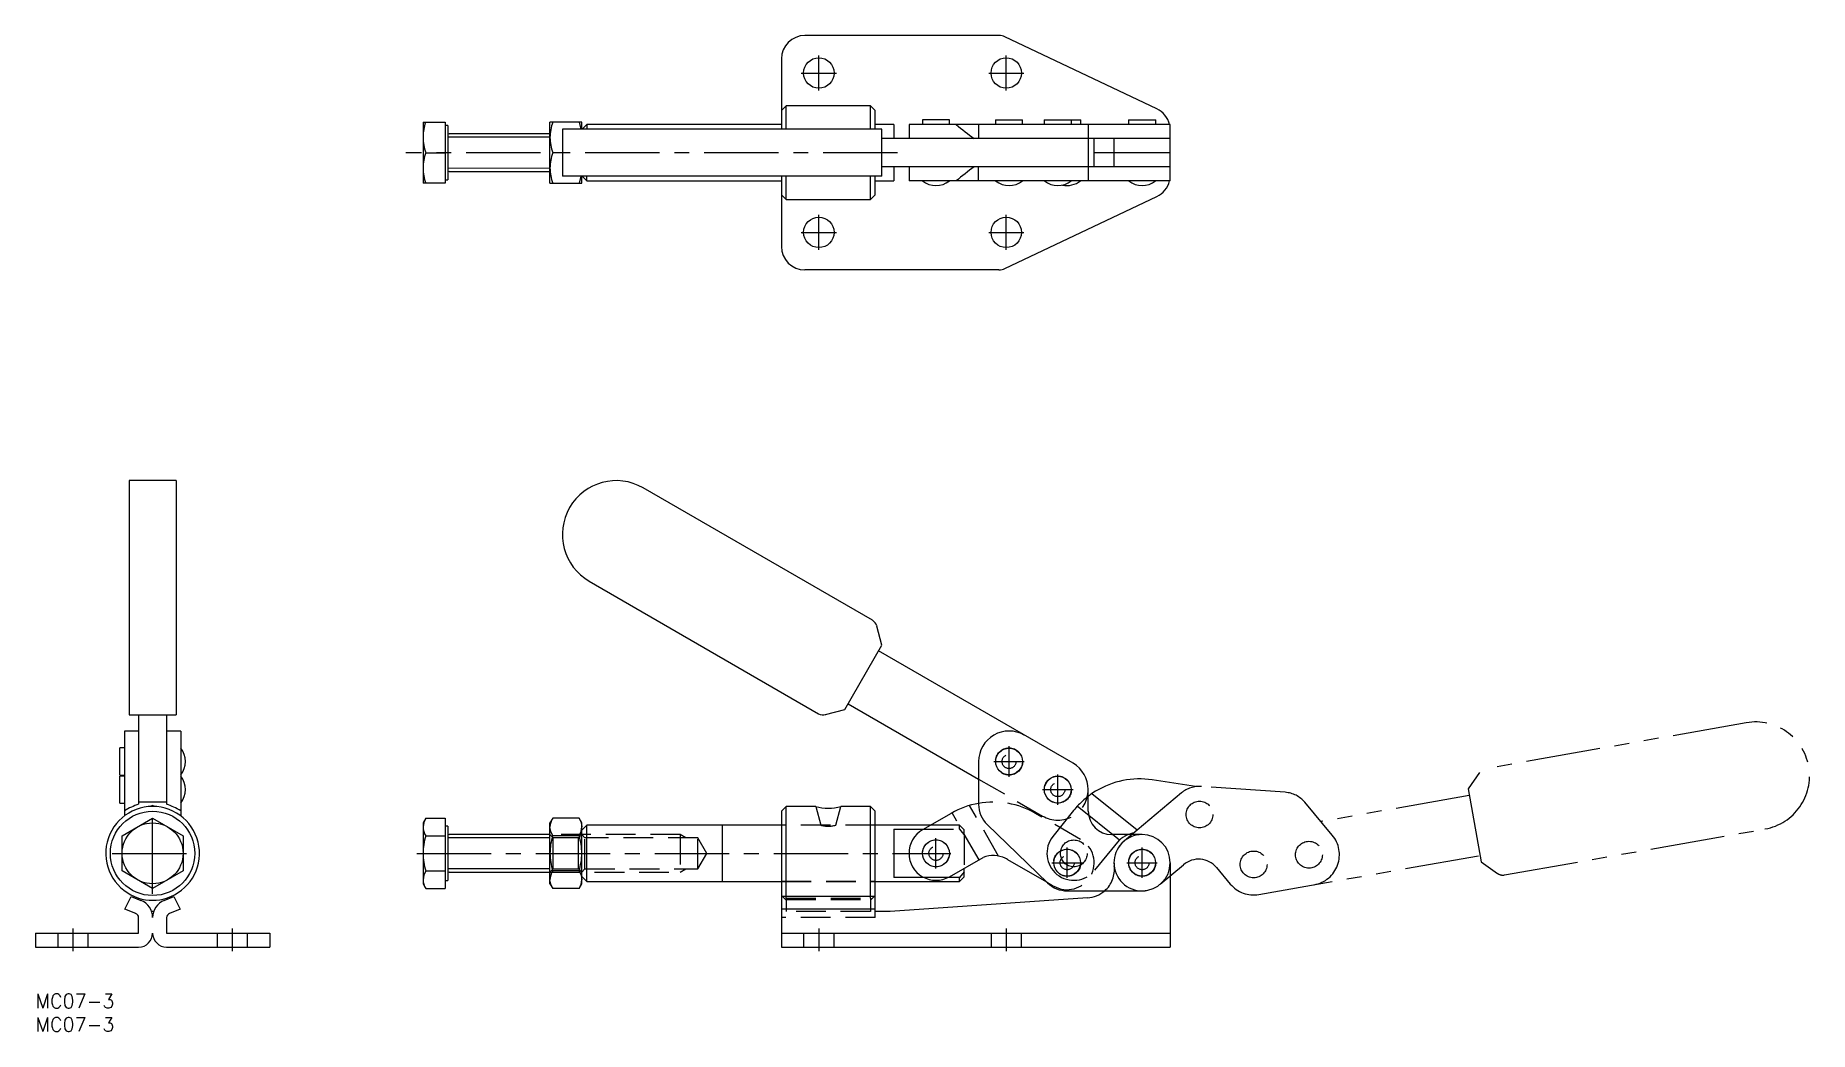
# Model space of a CAD drawing. Extents: x 0 to 379, y -8 to 204.
import ezdxf

# ---------------------------------------------------------------- set-up
doc = ezdxf.new("R2010")
doc.units = 0
doc.header["$LTSCALE"] = 0.5
for name, pattern in [('CENTER', [50.8, 31.75, -6.35, 6.35, -6.35]), ('DASHED', [19.05, 12.7, -6.35]), ('PHANTOM', [63.5, 31.75, -6.35, 6.35, -6.35, 6.35, -6.35])]:
    doc.linetypes.add(name, pattern=pattern)
for name, color, linetype in [('MSM_CENTER', 1, 'CENTER'), ('MSM_CONTINUOUS', 7, 'CONTINUOUS'), ('MSM_DASHED', 4, 'DASHED'), ('MSM_IMAGINARY', 6, 'PHANTOM'), ('MSM_NARROW', 5, 'CONTINUOUS'), ('MSM_PART_NUMBER', 7, 'CONTINUOUS')]:
    doc.layers.add(name, color=color, linetype=linetype)
doc.styles.get("Standard").update_dxf_attribs({"font": 'txt.shx', "height": 3, "bigfont": 'bigfont.shx'})

msp = doc.modelspace()

# ---------------------------------------------------------------- linework, layer by layer
at = {"layer": 'MSM_CENTER'}
for p, q in [((167.23, 192.7), (167.23, 200.2)), ((207.23, 192.7), (207.23, 200.2)), ((163.48, 196.45), (170.98, 196.45)), ((203.48, 196.45), (210.98, 196.45)), ((184.01, 179.45), (79.09, 179.45)), ((167.23, 158.7), (167.23, 166.2)), ((207.23, 158.7), (207.23, 166.2)), ((163.48, 162.45), (170.98, 162.45)), ((203.48, 162.45), (210.98, 162.45)), ((204.58, 49.59), (211.08, 49.59)), ((207.83, 46.34), (207.83, 52.84)), ((218.23, 40.34), (218.23, 46.84)), ((214.98, 43.59), (221.48, 43.59)), ((25, 21.38), (25, 38.62)), ((192.23, 26.75), (192.23, 33.25)), ((220.23, 24.75), (220.23, 31.25)), ((236.23, 24.75), (236.23, 31.25)), ((16.38, 30), (33.63, 30)), ((81.38, 30), (195.43, 30)), ((216.98, 28), (223.48, 28)), ((232.98, 28), (239.48, 28)), ((8, 13.94), (8, 9.14)), ((42, 13.94), (42, 9.14)), ((167.23, 13.94), (167.23, 9.14)), ((207.23, 13.94), (207.23, 9.14))]:
    msp.add_line(p, q, dxfattribs=at)
at = {"layer": 'MSM_CONTINUOUS'}
for p, q in [((205.67, 204.45), (164.23, 204.45)), ((239.37, 188.8), (206.95, 204.16)), ((159.23, 199.45), (159.23, 184.45)), ((160.23, 189.45), (159.23, 188.45)), ((178.23, 189.45), (160.23, 189.45)), ((160.23, 184.45), (160.23, 189.45)), ((179.23, 188.45), (178.23, 189.45)), ((178.23, 184.45), (178.23, 189.45)), ((82.73, 185.95), (82.73, 172.95)), ((82.73, 185.95), (87.43, 185.95)), ((87.43, 185.95), (87.43, 172.95)), ((109.83, 172.95), (109.83, 185.95)), ((116.63, 185.95), (109.83, 185.95)), ((116.04, 185.95), (116.44, 184.45)), ((116.63, 184.45), (116.63, 185.95)), ((179.23, 184.45), (179.23, 188.45)), ((189.33, 186.45), (189.33, 185.45)), ((195.13, 186.45), (189.33, 186.45)), ((195.13, 185.45), (195.13, 186.45)), ((204.93, 186.45), (204.93, 185.45)), ((204.93, 186.45), (210.73, 186.45)), ((210.73, 185.45), (210.73, 186.45)), ((215.33, 186.45), (215.33, 185.45)), ((215.33, 186.45), (223.13, 186.45)), ((221.13, 185.45), (221.13, 186.45)), ((223.13, 185.45), (223.13, 186.45)), ((233.33, 186.45), (233.33, 185.45)), ((233.33, 186.45), (239.13, 186.45)), ((239.13, 185.45), (239.13, 186.45)), ((88.03, 185.26), (87.43, 185.26)), ((88.03, 185.26), (88.03, 173.63)), ((109.83, 183.45), (88.28, 183.45)), ((112.48, 184.45), (112.48, 174.45)), ((180.7, 184.45), (112.48, 184.45)), ((117.69, 185.45), (116.69, 184.45)), ((159.23, 185.45), (117.69, 185.45)), ((117.69, 185.45), (117.69, 184.45)), ((183.23, 185.45), (179.23, 185.45)), ((180.7, 174.45), (180.7, 184.45)), ((242.23, 182.45), (180.7, 182.45)), ((183.23, 185.45), (183.23, 182.45)), ((186.48, 185.45), (186.48, 182.45)), ((242.23, 185.45), (186.48, 185.45)), ((201.33, 185.45), (201.33, 182.45)), ((224.73, 185.45), (224.73, 173.45)), ((225.98, 176.45), (225.98, 182.45)), ((230.23, 182.45), (230.23, 176.45)), ((242.23, 173.45), (242.23, 185.45)), ((83.31, 179.45), (87.43, 179.45)), ((112.48, 179.45), (110.41, 179.45)), ((242.23, 179.45), (225.98, 179.45)), ((88.28, 175.45), (109.83, 175.45)), ((180.7, 174.45), (112.48, 174.45)), ((116.45, 174.45), (116.04, 172.95)), ((116.63, 172.95), (116.63, 174.45)), ((116.69, 174.45), (117.69, 173.45)), ((117.69, 173.45), (117.69, 174.45)), ((159.23, 174.45), (159.23, 159.45)), ((160.23, 169.45), (160.23, 174.45)), ((178.23, 169.45), (178.23, 174.45)), ((179.23, 170.45), (179.23, 174.45)), ((242.23, 176.45), (180.7, 176.45)), ((183.23, 176.45), (183.23, 173.45)), ((186.48, 176.45), (186.48, 173.45)), ((201.33, 173.45), (201.33, 176.45)), ((87.43, 172.95), (82.73, 172.95)), ((87.43, 173.63), (88.03, 173.63)), ((109.83, 172.95), (116.63, 172.95)), ((117.69, 173.45), (159.23, 173.45)), ((159.23, 170.45), (160.23, 169.45)), ((178.23, 169.45), (179.23, 170.45)), ((179.23, 173.45), (183.23, 173.45)), ((242.23, 173.45), (186.48, 173.45)), ((160.23, 169.45), (178.23, 169.45)), ((206.95, 154.74), (239.37, 170.09)), ((205.67, 154.45), (164.23, 154.45)), ((30, 109.5), (20, 109.5)), ((20, 109.5), (20, 59.79)), ((30, 109.5), (30, 59.79)), ((178.67, 79.71), (129.73, 107.96)), ((118.23, 88.04), (167.17, 59.79)), ((180.7, 74.39), (179.6, 78.49)), ((172.79, 60.69), (180.7, 74.39)), ((221.48, 49.22), (179.99, 73.17)), ((168.68, 59.59), (172.79, 60.69)), ((173.49, 61.91), (201.33, 45.84)), ((20, 59.79), (20, 59.52)), ((20, 59.52), (30, 59.52)), ((22, 59.52), (22, 40.46)), ((28, 59.52), (28, 40.46)), ((30, 59.79), (30, 59.52)), ((22, 56.09), (19, 56.09)), ((19, 56.09), (19, 38)), ((31, 56.09), (28, 56.09)), ((31, 56.09), (31, 38)), ((19, 52.49), (18, 52.49)), ((18, 46.69), (18, 52.49)), ((201.33, 49.59), (201.33, 40.45)), ((18, 46.69), (19, 46.69)), ((19, 46.49), (18, 46.49)), ((18, 40.69), (18, 46.49)), ((224.73, 39), (224.73, 43.59)), ((18, 40.69), (19, 40.69)), ((28, 40.94), (22, 40.94)), ((25, 40.2), (24.49, 39.99)), ((25.51, 39.99), (25, 40.2)), ((25, 40), (25, 40.2)), ((160.23, 40), (159.23, 39)), ((159.23, 39), (159.23, 10)), ((166.55, 40), (160.23, 40)), ((160.23, 20.8), (160.23, 40)), ((178.23, 40), (171.9, 40)), ((171.9, 40), (171.9, 40)), ((179.23, 39), (178.23, 40)), ((178.23, 20.8), (178.23, 40)), ((179.23, 16.28), (179.23, 39)), ((195.49, 38.53), (189.35, 34.98)), ((18.5, 33.75), (25, 37.51)), ((25, 37.51), (31.5, 33.75)), ((83.31, 37.51), (82.73, 36.5)), ((82.88, 36.59), (82.73, 35.63)), ((82.73, 36.5), (82.73, 35.63)), ((82.73, 35.63), (82.73, 30)), ((83.31, 37.51), (82.88, 36.59)), ((83.31, 37.51), (87.43, 37.51)), ((87.43, 37.51), (87.43, 33.75)), ((88.03, 35.82), (87.43, 35.82)), ((88.03, 35.82), (88.03, 24.18)), ((110.41, 37.51), (109.83, 36.5)), ((109.83, 35.63), (109.83, 36.5)), ((109.83, 30), (109.83, 35.63)), ((109.98, 34.67), (109.83, 35.63)), ((110.41, 33.75), (109.98, 34.67)), ((116.04, 37.51), (110.41, 37.51)), ((116.63, 36.5), (116.04, 37.51)), ((116.04, 37.51), (116.47, 36.59)), ((116.47, 36.59), (116.63, 35.63)), ((116.63, 35.63), (116.63, 36.5)), ((117.69, 36), (116.63, 34.94)), ((116.63, 30), (116.63, 35.63)), ((159.23, 36), (117.69, 36)), ((117.69, 24.06), (117.69, 36)), ((191.01, 36), (179.23, 36)), ((183.23, 35.13), (189.6, 35.13)), ((183.23, 35.13), (183.23, 24.87)), ((203.17, 36.13), (216.06, 23.68)), ((18.5, 26.25), (18.5, 33.75)), ((31.5, 33.75), (31.5, 26.25)), ((83.31, 33.75), (87.43, 33.75)), ((87.43, 33.75), (87.43, 26.25)), ((109.83, 34), (88.28, 34)), ((116.04, 33.75), (110.41, 33.75)), ((236.23, 34), (229.73, 34)), ((82.73, 30), (82.73, 24.37)), ((109.83, 24.37), (109.83, 30)), ((116.63, 24.37), (116.63, 30)), ((195.1, 25.02), (202.32, 29.11)), ((198.23, 25), (198.23, 26.82)), ((207.49, 28.71), (215.84, 23.89)), ((242.23, 28), (242.23, 10)), ((25, 22.49), (18.5, 26.25)), ((31.5, 26.25), (25, 22.49)), ((82.88, 25.33), (82.73, 24.37)), ((82.73, 24.37), (82.73, 23.5)), ((82.73, 23.5), (83.31, 22.49)), ((83.31, 26.25), (82.88, 25.33)), ((83.31, 26.25), (87.43, 26.25)), ((87.43, 26.25), (87.43, 22.49)), ((87.43, 24.18), (88.03, 24.18)), ((88.28, 26), (109.83, 26)), ((109.83, 23.5), (109.83, 24.37)), ((109.98, 23.41), (109.83, 24.37)), ((109.83, 23.5), (110.41, 22.49)), ((110.41, 22.49), (109.98, 23.41)), ((116.04, 26.25), (110.41, 26.25)), ((116.04, 26.25), (116.47, 25.33)), ((116.04, 22.49), (116.63, 23.5)), ((116.47, 25.33), (116.63, 24.37)), ((116.63, 25.06), (117.69, 24)), ((116.63, 23.5), (116.63, 24.37)), ((117.69, 24), (159.23, 24)), ((179.23, 24), (197.23, 24)), ((189.62, 24.87), (183.23, 24.87)), ((197.23, 24.87), (194.83, 24.87)), ((198.23, 26.08), (197.23, 24.87)), ((197.23, 24), (198.23, 25)), ((197.23, 24), (197.23, 24.87)), ((19.08, 18.11), (20.44, 20.8)), ((20.44, 20.8), (22.5, 19.97)), ((22, 20.17), (22, 20.46)), ((27.5, 19.97), (29.56, 20.8)), ((28, 20.46), (28, 20.17)), ((29.56, 20.8), (30.92, 18.11)), ((83.31, 22.49), (87.43, 22.49)), ((116.04, 22.49), (110.41, 22.49)), ((159.23, 21), (159.43, 20.8)), ((179.23, 20.8), (159.23, 20.8)), ((179.03, 20.8), (179.23, 21)), ((224.54, 20.54), (182.44, 17.6)), ((220.23, 22), (236.23, 22)), ((21.39, 17.19), (19.08, 18.11)), ((22, 13), (22, 16.28)), ((25.23, 17.6), (24.77, 17.6)), ((28, 16.28), (28, 13)), ((30.92, 18.11), (28.61, 17.19)), ((179.23, 18.11), (159.23, 18.11)), ((182.44, 17.6), (179.23, 17.6)), ((0, 13), (0, 10)), ((0, 13), (22, 13)), ((28, 13), (50, 13)), ((50, 13), (50, 10)), ((159.23, 13), (242.23, 13)), ((0, 10), (22, 10)), ((28, 10), (50, 10)), ((159.23, 10), (242.23, 10))]:
    msp.add_line(p, q, dxfattribs=at)
for centre, radius in [((167.23, 196.45), 3.25), ((207.23, 196.45), 3.25), ((167.23, 162.45), 3.25), ((207.23, 162.45), 3.25), ((207.83, 49.59), 2.86), ((218.23, 43.59), 2.86), ((25, 30), 9), ((25, 30), 6.5), ((192.23, 30), 2.86), ((220.23, 28), 2.86), ((236.23, 28), 2.86)]:
    msp.add_circle(centre, radius, dxfattribs=at)
for centre, radius, start, end in [((164.23, 199.45), 5, 90, 180), ((205.67, 201.45), 3, 64.65, 90), ((92.58, 182.78), 9.85, 161.2629, 179.5167), ((119.68, 182.61), 9.85, 160.2272, 179.5167), ((237.23, 184.29), 5, 13.446, 64.65), ((92.58, 182.78), 9.85, 180.4833, 199.7728), ((88.28, 183.7), 0.25, 180, 270), ((119.68, 182.78), 9.85, 180.4833, 199.7728), ((248.96, 248.39), 81.9, 230.217, 233.6203), ((92.58, 176.11), 9.85, 160.2272, 179.5167), ((119.68, 176.11), 9.85, 160.2272, 179.5167), ((92.58, 176.28), 9.85, 180.4833, 199.7728), ((88.28, 175.2), 0.25, 90, 180), ((119.68, 176.28), 9.85, 180.4833, 199.7728), ((248.96, 110.51), 81.9, 126.3797, 129.783), ((192.23, 177.05), 4.6, 231.5, 308.5), ((207.83, 177.05), 4.6, 231.5, 308.5), ((218.23, 177.05), 4.6, 231.5, 308.5), ((220.23, 177.05), 4.6, 257.4441, 308.5), ((236.23, 177.05), 4.6, 231.5, 308.5), ((237.23, 174.61), 5, 295.35, 346.554), ((164.23, 159.45), 5, 180, 270), ((205.67, 157.45), 3, 270, 295.35), ((123.98, 98), 11.5, 60, 240), ((177.67, 77.98), 2, 15, 60), ((168.17, 61.52), 2, 240, 285), ((207.83, 49.59), 6.5, 60, 180), ((27.4, 49.59), 4.6, 321.5, 38.5), ((27.4, 43.59), 4.6, 321.5, 38.5), ((218.23, 43.59), 6.5, 360, 60), ((25, 30), 10, 287.4576, 252.5424), ((26.59, 26.43), 14.76, 108.1119, 120.9349), ((23.41, 26.43), 14.76, 59.0651, 71.8881), ((169.23, 50.36), 10.71, 255.5056, 284.4944), ((204.49, 22.94), 18, 100.1062, 120), ((207.33, 40.45), 6, 180, 225.9983), ((229.73, 39), 5, 180, 270), ((86.3, 35.71), 3.57, 181.2428, 213.1414), ((88.28, 34.25), 0.25, 180, 270), ((113.4, 35.55), 3.57, 146.8586, 178.7572), ((113.05, 35.71), 3.57, 326.8586, 358.7572), ((192.23, 30), 5.75, 120, 300), ((96.42, 29.8), 13.69, 163.2349, 179.1772), ((123.08, 29.87), 13.26, 162.9733, 179.4387), ((103.36, 29.87), 13.27, 0.5646, 17.0233), ((236.23, 28), 6, 270, 90), ((95.96, 30.13), 13.23, 180.5455, 197.0425), ((123.47, 30.19), 13.65, 180.7985, 196.7894), ((102.98, 30.19), 13.64, 343.207, 359.2051), ((204.49, 23.52), 6, 64.9476, 111.1986), ((204.49, 23.52), 6, 60, 64.9476), ((86.3, 24.45), 3.57, 181.2428, 213.1414), ((88.28, 25.75), 0.25, 90, 180), ((113.4, 24.29), 3.57, 146.8586, 178.7572), ((113.05, 24.45), 3.57, 326.8586, 358.7572), ((220.23, 28), 6, 225.9983, 270), ((25, 30), 10, 252.5424, 287.4576), ((21.02, 16.28), 3.98, 360, 68.1), ((28.98, 16.28), 3.98, 111.9, 180), ((224.32, 26.54), 6, 272.1349, 310.8288), ((21.02, 16.28), 0.98, 0, 68.1), ((28.98, 16.28), 0.98, 111.9, 180), ((22, 13), 3, 270, 0), ((28, 13), 3, 180, 270)]:
    msp.add_arc(centre, radius, start, end, dxfattribs=at)
at = {"layer": 'MSM_DASHED'}
for p, q in [((201.33, 45.84), (214.98, 37.96)), ((166.55, 40), (167.62, 36)), ((170.83, 36), (171.9, 40)), ((201.45, 28.62), (195.67, 38.63)), ((205.61, 29.41), (199.39, 40.2)), ((223.1, 32.98), (213.49, 38.53)), ((179.23, 36), (159.23, 36)), ((189.6, 35.13), (197.23, 35.13)), ((197.23, 36), (191.01, 36)), ((197.23, 35.13), (197.23, 36)), ((198.23, 35), (197.23, 36)), ((197.23, 35.13), (197.8, 34.45)), ((197.8, 34.45), (198.23, 33.92)), ((198.23, 33.92), (198.23, 35)), ((137.63, 34), (109.83, 34)), ((110.5, 33.32), (109.83, 34)), ((110.5, 30), (110.5, 33.32)), ((115.95, 33.32), (110.5, 33.32)), ((116.63, 34), (115.95, 33.32)), ((115.95, 30), (115.95, 33.32)), ((117.3, 33.32), (116.63, 34)), ((117.3, 26.68), (117.3, 33.32)), ((141.38, 33.32), (117.3, 33.32)), ((137.63, 34), (137.63, 26)), ((138.8, 33.32), (137.63, 34)), ((141.38, 26.68), (141.38, 33.32)), ((143.29, 30), (141.38, 33.32)), ((198.23, 33.92), (198.23, 26.82)), ((109.83, 26), (110.5, 26.68)), ((110.5, 26.68), (110.5, 30)), ((110.5, 26.68), (115.95, 26.68)), ((115.95, 26.68), (115.95, 30)), ((115.95, 26.68), (116.63, 26)), ((116.63, 26), (117.3, 26.68)), ((117.3, 26.68), (141.38, 26.68)), ((137.63, 26), (138.8, 26.68)), ((141.38, 26.68), (143.29, 30)), ((109.83, 26), (137.63, 26)), ((159.23, 24.06), (179.23, 24.06)), ((159.23, 24), (179.23, 24)), ((194.83, 24.87), (189.62, 24.87)), ((215.84, 23.89), (217.35, 23.02)), ((159.43, 20.8), (160.23, 20)), ((160.23, 20.46), (160.23, 20.8)), ((160.23, 20.46), (178.23, 20.46)), ((160.23, 20.46), (160.23, 20.17)), ((160.23, 20.17), (178.23, 20.17)), ((160.23, 20.17), (160.23, 19.97)), ((160.23, 19.97), (160.23, 17.6)), ((178.23, 20.46), (178.23, 20.8)), ((178.23, 20), (179.03, 20.8)), ((178.23, 20.46), (178.23, 20.17)), ((178.23, 20.17), (178.23, 19.97)), ((178.23, 19.97), (178.23, 17.6)), ((179.23, 16.28), (159.23, 16.28)), ((178.23, 17.6), (160.23, 17.6)), ((4.75, 13), (4.75, 10)), ((11.25, 10), (11.25, 13)), ((38.75, 13), (38.75, 10)), ((45.25, 10), (45.25, 13)), ((163.98, 13), (163.98, 10)), ((170.48, 10), (170.48, 13)), ((203.98, 13), (203.98, 10)), ((210.48, 10), (210.48, 13))]:
    msp.add_line(p, q, dxfattribs=at)
for centre, radius in [((207.83, 49.59), 2.9), ((207.83, 49.59), 1.5), ((218.23, 43.59), 2.9), ((218.23, 43.59), 1.5), ((192.23, 30), 2.9), ((192.23, 30), 1.5), ((220.23, 28), 2.9), ((236.23, 28), 2.9), ((220.23, 28), 1.5), ((236.23, 28), 1.5)]:
    msp.add_circle(centre, radius, dxfattribs=at)
for centre, radius, start, end in [((218.23, 43.59), 6.5, 240, 0), ((204.49, 22.94), 18, 60, 100.1062), ((169.23, 42.42), 6.62, 255.9499, 284.0501), ((220.23, 28), 5.75, 240, 60), ((236.23, 28), 6, 90, 186.3085), ((224.32, 26.54), 6, 310.8288, 7.6691)]:
    msp.add_arc(centre, radius, start, end, dxfattribs=at)
at = {"layer": 'MSM_IMAGINARY'}
for p, q in [((365.2, 57.85), (309.56, 48.04)), ((247.66, 44.23), (238.39, 45.66)), ((308.27, 47.22), (305.83, 43.74)), ((235.16, 34.94), (225.48, 42.71)), ((244.63, 42.88), (232.37, 32.6)), ((266.78, 43.02), (248.9, 44.27)), ((306.08, 42.35), (274.42, 36.76)), ((305.83, 43.74), (308.58, 28.16)), ((221.62, 39.13), (217.18, 33.6)), ((231.4, 32.83), (222.4, 40.05)), ((276.83, 33.89), (270.95, 40.89)), ((146.63, 24.06), (146.63, 36)), ((313.56, 25.39), (369.2, 35.2)), ((226.14, 26.4), (231.4, 32.83)), ((240.08, 23.4), (245.06, 27.58)), ((252.11, 26.97), (255.06, 23.45)), ((261.16, 21.23), (308.34, 29.54)), ((308.58, 28.16), (312.06, 25.72))]:
    msp.add_line(p, q, dxfattribs=at)
for centre in [(248.48, 38.28), (221.66, 30), (236.23, 28), (260.04, 27.63), (271.85, 29.71)]:
    msp.add_circle(centre, 2.86, dxfattribs=at)
for centre, radius, start, end in [((367.2, 46.52), 11.5, 280, 100), ((235.65, 27.87), 18, 81.2478, 121.354), ((235.65, 27.87), 18, 121.354, 141.2478), ((248.48, 38.28), 6, 85.9983, 130), ((266.36, 37.03), 6, 40, 85.9983), ((235.44, 28.4), 6, 99.8693, 132.4464), ((221.66, 30), 5.75, 141.2478, 321.2478), ((236.23, 28), 6, 130, 310), ((271.85, 29.71), 6.5, 280, 40), ((248.28, 23.75), 5, 40, 130), ((260.04, 27.63), 6.5, 220, 280), ((313.21, 27.36), 2, 235, 280)]:
    msp.add_arc(centre, radius, start, end, dxfattribs=at)
at = {"layer": 'MSM_NARROW'}
for p, q in [((109.83, 182.77), (88.03, 182.77)), ((109.83, 176.11), (88.03, 176.12)), ((109.83, 33.32), (88.03, 33.32)), ((109.83, 26.68), (88.03, 26.68))]:
    msp.add_line(p, q, dxfattribs=at)

# ---------------------------------------------------------------- texts
at = {"layer": 'MSM_PART_NUMBER'}
for p in [(0, -3), (0, -8)]:
    msp.add_text('MC07-3', height=3, dxfattribs=at).set_placement(p)

doc.saveas('drawing.dxf')
